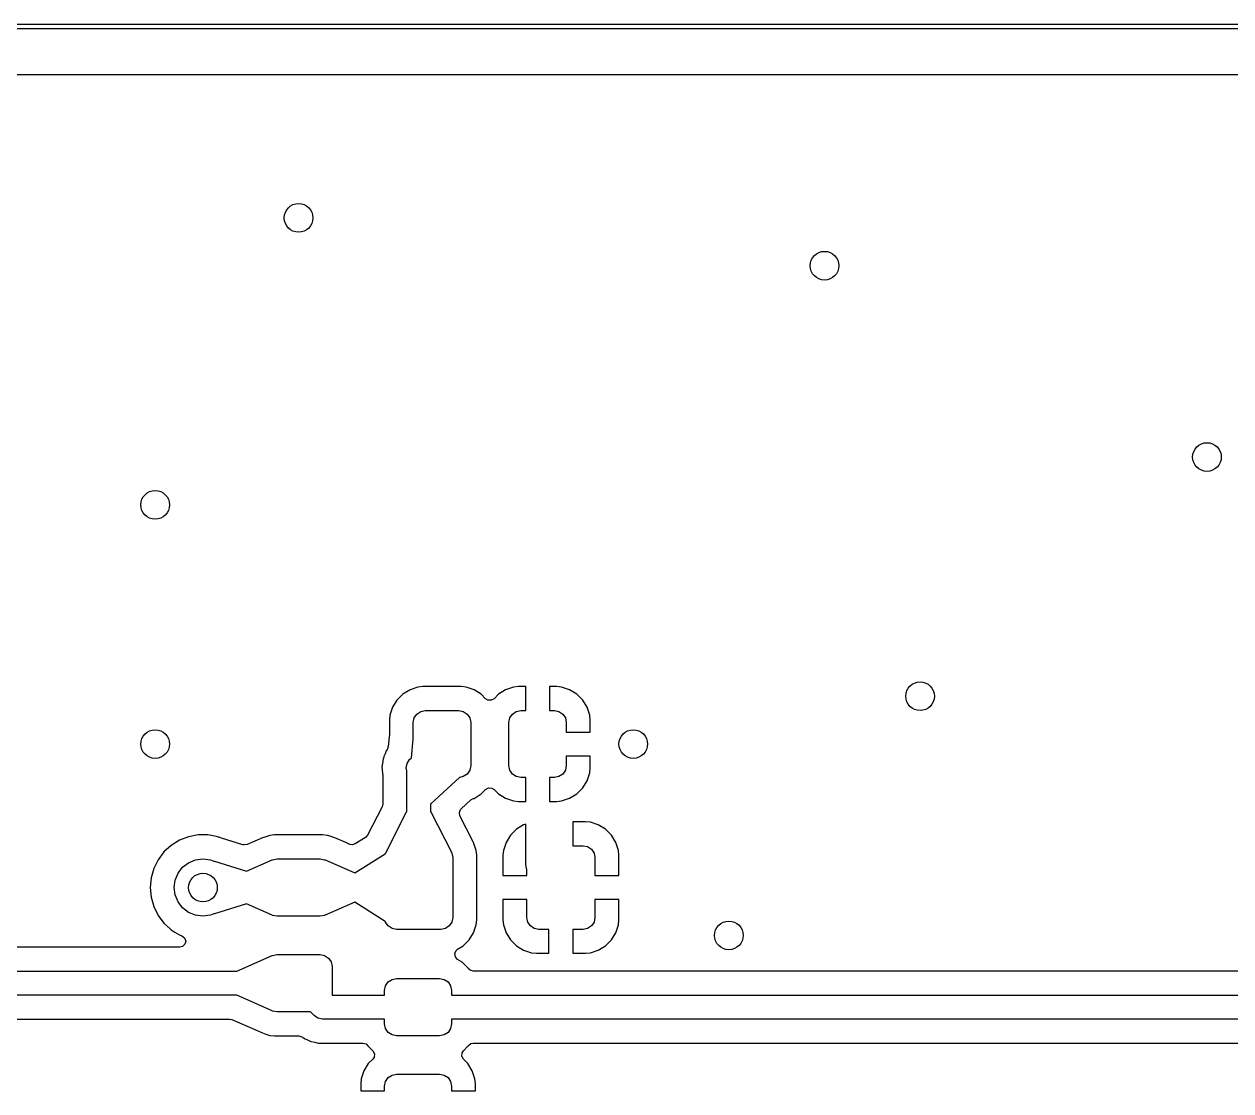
# Model space of a CAD drawing. Extents: x 1.18 to 9.06, y -3.74 to -1.97.
# Drawn here: x 3.987 to 4.98, y -2.844 to -1.967 of the extents above; entities that cross this region are included whole.
import ezdxf

# ---------------------------------------------------------------- set-up
doc = ezdxf.new("R2010")
doc.units = 0
doc.header["$MEASUREMENT"] = 0
doc.layers.add('BLACK', color=7, linetype='CONTINUOUS')

msp = doc.modelspace()

# ---------------------------------------------------------------- linework, layer by layer
at = {"layer": 'BLACK', "linetype": 'CONTINUOUS'}
for p, q in [((1.1811, -1.96654), (9.05512, -1.96654)), ((9.05315, -1.97047), (1.18307, -1.97047)), ((1.22535, -2.00787), (9.01087, -2.00787)), ((4.31091, -2.5122), (4.30436, -2.51438)), ((4.31496, -2.51179), (4.31091, -2.5122)), ((4.31091, -2.5122), (4.31091, -2.5122)), ((4.34646, -2.51179), (4.31496, -2.51179)), ((4.31496, -2.51179), (4.31496, -2.51179)), ((4.3505, -2.5122), (4.34646, -2.51179)), ((4.35706, -2.51438), (4.3505, -2.5122)), ((4.3505, -2.5122), (4.3505, -2.5122)), ((4.38966, -2.51222), (4.38311, -2.5144)), ((4.3937, -2.51181), (4.38966, -2.51222)), ((4.39961, -2.51181), (4.3937, -2.51181)), ((4.3937, -2.51181), (4.3937, -2.51181)), ((4.39961, -2.5315), (4.39961, -2.51181)), ((4.4252, -2.51181), (4.41929, -2.51181)), ((4.41929, -2.51181), (4.41929, -2.5315)), ((4.42924, -2.51222), (4.4252, -2.51181)), ((4.43579, -2.5144), (4.42924, -2.51222)), ((4.42924, -2.51222), (4.42924, -2.51222)), ((4.29359, -2.52289), (4.28997, -2.52877)), ((4.29848, -2.518), (4.29359, -2.52289)), ((4.30436, -2.51438), (4.29848, -2.518)), ((4.30436, -2.51438), (4.30436, -2.51438)), ((4.36294, -2.518), (4.35706, -2.51438)), ((4.36664, -2.5217), (4.36294, -2.518)), ((4.36294, -2.518), (4.36294, -2.518)), ((4.36839, -2.52283), (4.36664, -2.5217)), ((4.37113, -2.52302), (4.36839, -2.52283)), ((4.37354, -2.5217), (4.37113, -2.52302)), ((4.37723, -2.51802), (4.37354, -2.5217)), ((4.38311, -2.5144), (4.37723, -2.51802)), ((4.38311, -2.5144), (4.38311, -2.5144)), ((4.44167, -2.51802), (4.43579, -2.5144)), ((4.43579, -2.5144), (4.43579, -2.5144)), ((4.44655, -2.5229), (4.44167, -2.51802)), ((4.45017, -2.52877), (4.44655, -2.5229)), ((4.2897, -2.52958), (4.2878, -2.53532)), ((4.28997, -2.52877), (4.2897, -2.52958)), ((4.28997, -2.52877), (4.28997, -2.52877)), ((4.30997, -2.53438), (4.31316, -2.53225)), ((4.31316, -2.53225), (4.31693, -2.5315)), ((4.31693, -2.5315), (4.34449, -2.5315)), ((4.34449, -2.5315), (4.34825, -2.53225)), ((4.34825, -2.53225), (4.35145, -2.53438)), ((4.38871, -2.53438), (4.3919, -2.53225)), ((4.3919, -2.53225), (4.39567, -2.5315)), ((4.39567, -2.5315), (4.39961, -2.5315)), ((4.41929, -2.5315), (4.42323, -2.5315)), ((4.42323, -2.5315), (4.42699, -2.53225)), ((4.42699, -2.53225), (4.43019, -2.53438)), ((4.45234, -2.53533), (4.45017, -2.52877)), ((4.45017, -2.52877), (4.45017, -2.52877)), ((4.2878, -2.53532), (4.28738, -2.53937)), ((4.28738, -2.53937), (4.28738, -2.5519)), ((4.2878, -2.53532), (4.2878, -2.53532)), ((4.2878, -2.53532), (4.2878, -2.53532)), ((4.30709, -2.54134), (4.30784, -2.53757)), ((4.30709, -2.55499), (4.30709, -2.54134)), ((4.30784, -2.53757), (4.30997, -2.53438)), ((4.35145, -2.53438), (4.35358, -2.53757)), ((4.35358, -2.53757), (4.35433, -2.54134)), ((4.35433, -2.54134), (4.35433, -2.57677)), ((4.38583, -2.54134), (4.38658, -2.53757)), ((4.38583, -2.57677), (4.38583, -2.54134)), ((4.38658, -2.53757), (4.38871, -2.53438)), ((4.43019, -2.53438), (4.43232, -2.53757)), ((4.43232, -2.53757), (4.43307, -2.54134)), ((4.43307, -2.54134), (4.43307, -2.54921)), ((4.45276, -2.53937), (4.45234, -2.53533)), ((4.45276, -2.54921), (4.45276, -2.53937)), ((4.45276, -2.53937), (4.45276, -2.53937)), ((4.28723, -2.55309), (4.28644, -2.561)), ((4.28724, -2.55308), (4.28723, -2.55309)), ((4.28723, -2.55309), (4.28723, -2.55309)), ((4.28726, -2.55292), (4.28724, -2.55306)), ((4.28724, -2.55306), (4.28724, -2.55308)), ((4.28738, -2.5519), (4.28726, -2.55292)), ((4.28726, -2.55292), (4.28726, -2.55292)), ((4.43307, -2.54921), (4.45276, -2.54921)), ((4.28552, -2.56352), (4.28509, -2.56426)), ((4.2857, -2.56312), (4.28552, -2.56352)), ((4.28574, -2.56307), (4.2857, -2.56312)), ((4.28576, -2.56301), (4.28574, -2.56307)), ((4.28582, -2.56287), (4.28576, -2.56301)), ((4.28644, -2.561), (4.28581, -2.56286)), ((4.28581, -2.56286), (4.28582, -2.56287)), ((4.3055, -2.57034), (4.30704, -2.55508)), ((4.30704, -2.55508), (4.30709, -2.55499)), ((4.2819, -2.57368), (4.28139, -2.57615)), ((4.28192, -2.57354), (4.2819, -2.57368)), ((4.28229, -2.57104), (4.28192, -2.57354)), ((4.28245, -2.57063), (4.28229, -2.57104)), ((4.28229, -2.57104), (4.28229, -2.57104)), ((4.2827, -2.56982), (4.28245, -2.57063)), ((4.28279, -2.56938), (4.2827, -2.56982)), ((4.28385, -2.5671), (4.28279, -2.56938)), ((4.28279, -2.56938), (4.28279, -2.56938)), ((4.28391, -2.56697), (4.28385, -2.5671)), ((4.28484, -2.56462), (4.28391, -2.56697)), ((4.28509, -2.56426), (4.28484, -2.56462)), ((4.30193, -2.57497), (4.30406, -2.57178)), ((4.30406, -2.57178), (4.3055, -2.57034)), ((4.45276, -2.5689), (4.43307, -2.5689)), ((4.43307, -2.5689), (4.43307, -2.57677)), ((4.45276, -2.57874), (4.45276, -2.5689)), ((4.28135, -2.57744), (4.28129, -2.57787)), ((4.28129, -2.57787), (4.28129, -2.57788)), ((4.28129, -2.57788), (4.28151, -2.58039)), ((4.2814, -2.57659), (4.28135, -2.57744)), ((4.28139, -2.57615), (4.28139, -2.57615)), ((4.28139, -2.57615), (4.2814, -2.57659)), ((4.28151, -2.58039), (4.28152, -2.58053)), ((4.28152, -2.58053), (4.28159, -2.58305)), ((4.28159, -2.58305), (4.28159, -2.58305)), ((4.28159, -2.58305), (4.2817, -2.58348)), ((4.2817, -2.58348), (4.28185, -2.58432)), ((4.30118, -2.57874), (4.30193, -2.57497)), ((4.30167, -2.58121), (4.30118, -2.57874)), ((4.30167, -2.61481), (4.30167, -2.58121)), ((4.35358, -2.58054), (4.35145, -2.58373)), ((4.35433, -2.57677), (4.35358, -2.58054)), ((4.38658, -2.58054), (4.38583, -2.57677)), ((4.38871, -2.58373), (4.38658, -2.58054)), ((4.43232, -2.58054), (4.43019, -2.58373)), ((4.43307, -2.57677), (4.43232, -2.58054)), ((4.45017, -2.58934), (4.45234, -2.58278)), ((4.45234, -2.58278), (4.45276, -2.57874)), ((4.45234, -2.58278), (4.45234, -2.58278)), ((4.45276, -2.57874), (4.45276, -2.57874)), ((4.28185, -2.58432), (4.28189, -2.58476)), ((4.28189, -2.58476), (4.28189, -2.58476)), ((4.28189, -2.58476), (4.28191, -2.58504)), ((4.28191, -2.58504), (4.28191, -2.58504)), ((4.28191, -2.58504), (4.28197, -2.58564)), ((4.28197, -2.58564), (4.28197, -2.60531)), ((4.34513, -2.58668), (4.32149, -2.60827)), ((4.34526, -2.58647), (4.34513, -2.58668)), ((4.34825, -2.58586), (4.34526, -2.58646)), ((4.34526, -2.58646), (4.34526, -2.58647)), ((4.35145, -2.58373), (4.34825, -2.58586)), ((4.3919, -2.58586), (4.38871, -2.58373)), ((4.39567, -2.58661), (4.3919, -2.58586)), ((4.39961, -2.58661), (4.39567, -2.58661)), ((4.39961, -2.6063), (4.39961, -2.58661)), ((4.42323, -2.58661), (4.41929, -2.58661)), ((4.41929, -2.58661), (4.41929, -2.6063)), ((4.42699, -2.58586), (4.42323, -2.58661)), ((4.43019, -2.58373), (4.42699, -2.58586)), ((4.44655, -2.59521), (4.45017, -2.58934)), ((4.45017, -2.58934), (4.45017, -2.58934)), ((4.35706, -2.60373), (4.36294, -2.60011)), ((4.36294, -2.60011), (4.36664, -2.59641)), ((4.36664, -2.59641), (4.36905, -2.59509)), ((4.36905, -2.59509), (4.3718, -2.59528)), ((4.3718, -2.59528), (4.37354, -2.59641)), ((4.37354, -2.59641), (4.37723, -2.60009)), ((4.37723, -2.60009), (4.38311, -2.60371)), ((4.43579, -2.60371), (4.44167, -2.60009)), ((4.44167, -2.60009), (4.44655, -2.59521)), ((4.28135, -2.61069), (4.26937, -2.63412)), ((4.28189, -2.60833), (4.28135, -2.61069)), ((4.28186, -2.60663), (4.28185, -2.60692)), ((4.28185, -2.60692), (4.28189, -2.60833)), ((4.2819, -2.60613), (4.28186, -2.60663)), ((4.28191, -2.60602), (4.2819, -2.60613)), ((4.28196, -2.60555), (4.28191, -2.60602)), ((4.28197, -2.60531), (4.28196, -2.60555)), ((4.32149, -2.60827), (4.32136, -2.60832)), ((4.32136, -2.60832), (4.32136, -2.61478)), ((4.34499, -2.61545), (4.34602, -2.6129)), ((4.34602, -2.6129), (4.34655, -2.61233)), ((4.34655, -2.61233), (4.35457, -2.605)), ((4.35457, -2.605), (4.35633, -2.60398)), ((4.35633, -2.60398), (4.35706, -2.60373)), ((4.38311, -2.60371), (4.38311, -2.60371)), ((4.38311, -2.60371), (4.38966, -2.60589)), ((4.38966, -2.60589), (4.38966, -2.60589)), ((4.38966, -2.60589), (4.3937, -2.6063)), ((4.3937, -2.6063), (4.39961, -2.6063)), ((4.39961, -2.6063), (4.39961, -2.6063)), ((4.41929, -2.6063), (4.4252, -2.6063)), ((4.4252, -2.6063), (4.42924, -2.60589)), ((4.4252, -2.6063), (4.4252, -2.6063)), ((4.42924, -2.60589), (4.43579, -2.60371)), ((4.43579, -2.60371), (4.43579, -2.60371)), ((4.28436, -2.6485), (4.30154, -2.61492)), ((4.30154, -2.61492), (4.30167, -2.61481)), ((4.32136, -2.61478), (4.3214, -2.6148)), ((4.3214, -2.6148), (4.32149, -2.61492)), ((4.32149, -2.61492), (4.33867, -2.6485)), ((4.3455, -2.61816), (4.34499, -2.61545)), ((4.35638, -2.63943), (4.3455, -2.61816)), ((4.44882, -2.62303), (4.43848, -2.62303)), ((4.43848, -2.62303), (4.43848, -2.64272)), ((4.45286, -2.62344), (4.44882, -2.62303)), ((4.39199, -2.62924), (4.38711, -2.63412)), ((4.39787, -2.62562), (4.39199, -2.62924)), ((4.39961, -2.62504), (4.39787, -2.62562)), ((4.39787, -2.62562), (4.39787, -2.62562)), ((4.39961, -2.65797), (4.39961, -2.62504)), ((4.45941, -2.62562), (4.45286, -2.62344)), ((4.45286, -2.62344), (4.45286, -2.62344)), ((4.46529, -2.62924), (4.45941, -2.62562)), ((4.45941, -2.62562), (4.45941, -2.62562)), ((4.47017, -2.63412), (4.46529, -2.62924)), ((4.10764, -2.64244), (4.1017, -2.64785)), ((4.11446, -2.63821), (4.10764, -2.64244)), ((4.10764, -2.64244), (4.10764, -2.64244)), ((4.12195, -2.63531), (4.11446, -2.63821)), ((4.11446, -2.63821), (4.11446, -2.63821)), ((4.12984, -2.63384), (4.12195, -2.63531)), ((4.12195, -2.63531), (4.12195, -2.63531)), ((4.12195, -2.63531), (4.12195, -2.63531)), ((4.13787, -2.63384), (4.12984, -2.63384)), ((4.1422, -2.63465), (4.13787, -2.63384)), ((4.14577, -2.63531), (4.1422, -2.63465)), ((4.14735, -2.63593), (4.14577, -2.63531)), ((4.14787, -2.63607), (4.14735, -2.63593)), ((4.14786, -2.63609), (4.14787, -2.63607)), ((4.14925, -2.63648), (4.14786, -2.63609)), ((4.16671, -2.64195), (4.14925, -2.63648)), ((4.16741, -2.64212), (4.16671, -2.64195)), ((4.17013, -2.64176), (4.16741, -2.64212)), ((4.18282, -2.6362), (4.17013, -2.64176)), ((4.18381, -2.63592), (4.18282, -2.6362)), ((4.18393, -2.63589), (4.18381, -2.63592)), ((4.18887, -2.63425), (4.18393, -2.63589)), ((4.19291, -2.63384), (4.18887, -2.63425)), ((4.18887, -2.63425), (4.18887, -2.63425)), ((4.23228, -2.63384), (4.19291, -2.63384)), ((4.19291, -2.63384), (4.19291, -2.63384)), ((4.23633, -2.63425), (4.23228, -2.63384)), ((4.23653, -2.63432), (4.23633, -2.63425)), ((4.23944, -2.63528), (4.23653, -2.63432)), ((4.23986, -2.63541), (4.23944, -2.63528)), ((4.24238, -2.6362), (4.23986, -2.63541)), ((4.25144, -2.64018), (4.24238, -2.6362)), ((4.25359, -2.64112), (4.25144, -2.64018)), ((4.25475, -2.64163), (4.25359, -2.64112)), ((4.25668, -2.64204), (4.25475, -2.64163)), ((4.25933, -2.64128), (4.25668, -2.64204)), ((4.26763, -2.63602), (4.25933, -2.64128)), ((4.26937, -2.63412), (4.26763, -2.63602)), ((4.35647, -2.63959), (4.35638, -2.63943)), ((4.35648, -2.63959), (4.35647, -2.63959)), ((4.35667, -2.63996), (4.35648, -2.63959)), ((4.35669, -2.63999), (4.35667, -2.63996)), ((4.35886, -2.64654), (4.35669, -2.63999)), ((4.38349, -2.64), (4.38132, -2.64655)), ((4.38711, -2.63412), (4.38349, -2.64)), ((4.38349, -2.64), (4.38349, -2.64)), ((4.43848, -2.64272), (4.44685, -2.64272)), ((4.44685, -2.64272), (4.45062, -2.64347)), ((4.47379, -2.64), (4.47017, -2.63412)), ((4.47596, -2.64655), (4.47379, -2.64)), ((4.47379, -2.64), (4.47379, -2.64)), ((4.1017, -2.64785), (4.09686, -2.65426)), ((4.25884, -2.66515), (4.28383, -2.64931)), ((4.28383, -2.64931), (4.28412, -2.64926)), ((4.28412, -2.64926), (4.28421, -2.64879)), ((4.28421, -2.64879), (4.28434, -2.64861)), ((4.28434, -2.64861), (4.28436, -2.6485)), ((4.33867, -2.6485), (4.33867, -2.64858)), ((4.33867, -2.64858), (4.33882, -2.64879)), ((4.33882, -2.64879), (4.33957, -2.65256)), ((4.33957, -2.65256), (4.33957, -2.70177)), ((4.35927, -2.65059), (4.35886, -2.64654)), ((4.35927, -2.66732), (4.35927, -2.65059)), ((4.38132, -2.64655), (4.38091, -2.65059)), ((4.38091, -2.65059), (4.38091, -2.66732)), ((4.38132, -2.64655), (4.38132, -2.64655)), ((4.45062, -2.64347), (4.45381, -2.6456)), ((4.45381, -2.6456), (4.45594, -2.64879)), ((4.45594, -2.64879), (4.45669, -2.65256)), ((4.45669, -2.65256), (4.45669, -2.66732)), ((4.47638, -2.65059), (4.47596, -2.64655)), ((4.47596, -2.64655), (4.47596, -2.64655)), ((4.47638, -2.66732), (4.47638, -2.65059)), ((4.47638, -2.65059), (4.47638, -2.65059)), ((4.09328, -2.66145), (4.09109, -2.66917)), ((4.09686, -2.65426), (4.09328, -2.66145)), ((4.09328, -2.66145), (4.09328, -2.66145)), ((4.1134, -2.66535), (4.11715, -2.66046)), ((4.11715, -2.66046), (4.12205, -2.65671)), ((4.12205, -2.65671), (4.12774, -2.65435)), ((4.12774, -2.65435), (4.13386, -2.65354)), ((4.13386, -2.65354), (4.13997, -2.65435)), ((4.13997, -2.65435), (4.1429, -2.65556)), ((4.1429, -2.65556), (4.14299, -2.65548)), ((4.14299, -2.65548), (4.1433, -2.65547)), ((4.1433, -2.65547), (4.16962, -2.66372)), ((4.16962, -2.66372), (4.19082, -2.65442)), ((4.19082, -2.65442), (4.19092, -2.65442)), ((4.19092, -2.65442), (4.19112, -2.65429)), ((4.19112, -2.65429), (4.19488, -2.65354)), ((4.19488, -2.65354), (4.23031, -2.65354)), ((4.23031, -2.65354), (4.23408, -2.65429)), ((4.23408, -2.65429), (4.23424, -2.6544)), ((4.23424, -2.6544), (4.23438, -2.65442)), ((4.23438, -2.65442), (4.25884, -2.66515)), ((4.40036, -2.66174), (4.39961, -2.65797)), ((4.40059, -2.66209), (4.40036, -2.66174)), ((4.40059, -2.66732), (4.40059, -2.66209)), ((4.09109, -2.66917), (4.09035, -2.67717)), ((4.11024, -2.67717), (4.11104, -2.67105)), ((4.11104, -2.67105), (4.1134, -2.66535)), ((4.35927, -2.68701), (4.35927, -2.66732)), ((4.38091, -2.66732), (4.40059, -2.66732)), ((4.45669, -2.66732), (4.47638, -2.66732)), ((4.09035, -2.67717), (4.09035, -2.67717)), ((4.09035, -2.67717), (4.09109, -2.68516)), ((4.11104, -2.68328), (4.11024, -2.67717)), ((4.09109, -2.68516), (4.09328, -2.69288)), ((4.09328, -2.69288), (4.09328, -2.69288)), ((4.09328, -2.69288), (4.09686, -2.70007)), ((4.1134, -2.68898), (4.11104, -2.68328)), ((4.11715, -2.69387), (4.1134, -2.68898)), ((4.16962, -2.69061), (4.1433, -2.69886)), ((4.19082, -2.69991), (4.16962, -2.69061)), ((4.25884, -2.68918), (4.23438, -2.69991)), ((4.28383, -2.70502), (4.25884, -2.68918)), ((4.35927, -2.70374), (4.35927, -2.68701)), ((4.40059, -2.68701), (4.38091, -2.68701)), ((4.38091, -2.68701), (4.38091, -2.70374)), ((4.40059, -2.70177), (4.40059, -2.68701)), ((4.47638, -2.68701), (4.45669, -2.68701)), ((4.45669, -2.68701), (4.45669, -2.70177)), ((4.47638, -2.70374), (4.47638, -2.68701)), ((4.09686, -2.70007), (4.1017, -2.70648)), ((4.12205, -2.69762), (4.11715, -2.69387)), ((4.12774, -2.69998), (4.12205, -2.69762)), ((4.13386, -2.70079), (4.12774, -2.69998)), ((4.13997, -2.69998), (4.13386, -2.70079)), ((4.14289, -2.69877), (4.13997, -2.69998)), ((4.14295, -2.69883), (4.14289, -2.69877)), ((4.1433, -2.69886), (4.14295, -2.69883)), ((4.19096, -2.69994), (4.19082, -2.69991)), ((4.19112, -2.70004), (4.19096, -2.69994)), ((4.19488, -2.70079), (4.19112, -2.70004)), ((4.23031, -2.70079), (4.19488, -2.70079)), ((4.23408, -2.70004), (4.23031, -2.70079)), ((4.23427, -2.69991), (4.23408, -2.70004)), ((4.23438, -2.69991), (4.23427, -2.69991)), ((4.33957, -2.70177), (4.33882, -2.70554)), ((4.40134, -2.70554), (4.40059, -2.70177)), ((4.45669, -2.70177), (4.45594, -2.70554)), ((4.1017, -2.70648), (4.10684, -2.71117)), ((4.10684, -2.71117), (4.10757, -2.71183)), ((4.10757, -2.71183), (4.10764, -2.71189)), ((4.10764, -2.71189), (4.10764, -2.71189)), ((4.10764, -2.71189), (4.11068, -2.71378)), ((4.28409, -2.70509), (4.28383, -2.70502)), ((4.28412, -2.70507), (4.28409, -2.70509)), ((4.28421, -2.70554), (4.28412, -2.70507)), ((4.28635, -2.70873), (4.28421, -2.70554)), ((4.28954, -2.71086), (4.28635, -2.70873)), ((4.29331, -2.71161), (4.28954, -2.71086)), ((4.32972, -2.71161), (4.29331, -2.71161)), ((4.33349, -2.71086), (4.32972, -2.71161)), ((4.33668, -2.70873), (4.33349, -2.71086)), ((4.33882, -2.70554), (4.33668, -2.70873)), ((4.35669, -2.71434), (4.35886, -2.70779)), ((4.35886, -2.70779), (4.35927, -2.70374)), ((4.38091, -2.70374), (4.38132, -2.70778)), ((4.38132, -2.70778), (4.38132, -2.70778)), ((4.38132, -2.70778), (4.38349, -2.71434)), ((4.40347, -2.70873), (4.40134, -2.70554)), ((4.40667, -2.71086), (4.40347, -2.70873)), ((4.41043, -2.71161), (4.40667, -2.71086)), ((4.4188, -2.71161), (4.41043, -2.71161)), ((4.4188, -2.7313), (4.4188, -2.71161)), ((4.44685, -2.71161), (4.43848, -2.71161)), ((4.43848, -2.71161), (4.43848, -2.7313)), ((4.45062, -2.71086), (4.44685, -2.71161)), ((4.45381, -2.70873), (4.45062, -2.71086)), ((4.45594, -2.70554), (4.45381, -2.70873)), ((4.47379, -2.71434), (4.47596, -2.70778)), ((4.47596, -2.70778), (4.47638, -2.70374)), ((4.47596, -2.70778), (4.47596, -2.70778)), ((4.47638, -2.70374), (4.47638, -2.70374)), ((4.11068, -2.71378), (4.11446, -2.71612)), ((4.11446, -2.71612), (4.1164, -2.71687)), ((4.1164, -2.71687), (4.11655, -2.71692)), ((4.11655, -2.71692), (4.11873, -2.7186)), ((4.11873, -2.7186), (4.11966, -2.72119)), ((4.11966, -2.72119), (4.11904, -2.72387)), ((4.34818, -2.72511), (4.35306, -2.72022)), ((4.35306, -2.72022), (4.35669, -2.71434)), ((4.38349, -2.71434), (4.38349, -2.71434)), ((4.38349, -2.71434), (4.38711, -2.72021)), ((4.38711, -2.72021), (4.39199, -2.72509)), ((4.46529, -2.72509), (4.47017, -2.72021)), ((4.47017, -2.72021), (4.47379, -2.71434)), ((4.47379, -2.71434), (4.47379, -2.71434)), ((4.11479, -2.72636), (3.75923, -2.72636)), ((4.11707, -2.72579), (4.11479, -2.72636)), ((4.11904, -2.72387), (4.11707, -2.72579)), ((4.19112, -2.73303), (4.19488, -2.73228)), ((4.19488, -2.73228), (4.23031, -2.73228)), ((4.23031, -2.73228), (4.23408, -2.73303)), ((4.3413, -2.73149), (4.3424, -2.72897)), ((4.34174, -2.7342), (4.3413, -2.73149)), ((4.3424, -2.72897), (4.34358, -2.72794)), ((4.34358, -2.72794), (4.34818, -2.72511)), ((4.39199, -2.72509), (4.39787, -2.72871)), ((4.39787, -2.72871), (4.39787, -2.72871)), ((4.39787, -2.72871), (4.40442, -2.73089)), ((4.40442, -2.73089), (4.40442, -2.73089)), ((4.40442, -2.73089), (4.40847, -2.7313)), ((4.40847, -2.7313), (4.40847, -2.7313)), ((4.40847, -2.7313), (4.4188, -2.7313)), ((4.43848, -2.7313), (4.44882, -2.7313)), ((4.44882, -2.7313), (4.45286, -2.73089)), ((4.44882, -2.7313), (4.44882, -2.7313)), ((4.45286, -2.73089), (4.45941, -2.72871)), ((4.45286, -2.73089), (4.45286, -2.73089)), ((4.45941, -2.72871), (4.46529, -2.72509)), ((4.45941, -2.72871), (4.45941, -2.72871)), ((4.16169, -2.74594), (4.19082, -2.73316)), ((4.19082, -2.73316), (4.19092, -2.73316)), ((4.19092, -2.73316), (4.19112, -2.73303)), ((4.23408, -2.73303), (4.23727, -2.73517)), ((4.23727, -2.73517), (4.23941, -2.73836)), ((4.23941, -2.73836), (4.24016, -2.74213)), ((4.24016, -2.74213), (4.24016, -2.76575)), ((4.34358, -2.73625), (4.34174, -2.7342)), ((4.34719, -2.73848), (4.34358, -2.73625)), ((4.35208, -2.74336), (4.34719, -2.73848)), ((4.34719, -2.73848), (4.34719, -2.73848)), ((3.64173, -2.74606), (4.16154, -2.74606)), ((4.16154, -2.74606), (4.16155, -2.74604)), ((4.16155, -2.74604), (4.16169, -2.74594)), ((4.28954, -2.75272), (4.29331, -2.75197)), ((4.29331, -2.75197), (4.32874, -2.75197)), ((4.32874, -2.75197), (4.33251, -2.75272)), ((4.3523, -2.74372), (4.35208, -2.74336)), ((4.35382, -2.74527), (4.3523, -2.74372)), ((4.35646, -2.74604), (4.35382, -2.74527)), ((5.18211, -2.74604), (4.35646, -2.74604)), ((4.28346, -2.76181), (4.28421, -2.75804)), ((4.28346, -2.76575), (4.28346, -2.76181)), ((4.28421, -2.75804), (4.28635, -2.75485)), ((4.28635, -2.75485), (4.28954, -2.75272)), ((4.33251, -2.75272), (4.3357, -2.75485)), ((4.3357, -2.75485), (4.33783, -2.75804)), ((4.33783, -2.75804), (4.33858, -2.76181)), ((4.33858, -2.76181), (4.33858, -2.76575)), ((4.16158, -2.76575), (3.64173, -2.76575)), ((4.16169, -2.76587), (4.16158, -2.76575)), ((4.19082, -2.77865), (4.16169, -2.76587)), ((4.24016, -2.76575), (4.28346, -2.76575)), ((4.33858, -2.76575), (5.20669, -2.76575)), ((4.19096, -2.77868), (4.19082, -2.77865)), ((4.19112, -2.77878), (4.19096, -2.77868)), ((4.19488, -2.77953), (4.19112, -2.77878)), ((4.2223, -2.77953), (4.19488, -2.77953)), ((4.22532, -2.78255), (4.2223, -2.77953)), ((3.75923, -2.78545), (4.15577, -2.78545)), ((4.15577, -2.78545), (4.15773, -2.78586)), ((4.15773, -2.78586), (4.18282, -2.79687)), ((4.22852, -2.78468), (4.22532, -2.78255)), ((4.23228, -2.78543), (4.22852, -2.78468)), ((4.28346, -2.78543), (4.23228, -2.78543)), ((4.23228, -2.78543), (4.23228, -2.78543)), ((4.28346, -2.78937), (4.28346, -2.78543)), ((4.28421, -2.79314), (4.28346, -2.78937)), ((4.33858, -2.78937), (4.33783, -2.79314)), ((5.21246, -2.78543), (4.33858, -2.78543)), ((4.33858, -2.78543), (4.33858, -2.78937)), ((4.18282, -2.79687), (4.18575, -2.79779)), ((4.18575, -2.79779), (4.18887, -2.79882)), ((4.18887, -2.79882), (4.19291, -2.79923)), ((4.19291, -2.79923), (4.21271, -2.79923)), ((4.21271, -2.79923), (4.21535, -2.80001)), ((4.21535, -2.80001), (4.21585, -2.80037)), ((4.21585, -2.80037), (4.21594, -2.80044)), ((4.21594, -2.80044), (4.21594, -2.80044)), ((4.21594, -2.80044), (4.21617, -2.8006)), ((4.21617, -2.8006), (4.21617, -2.8006)), ((4.21617, -2.8006), (4.21642, -2.80076)), ((4.21642, -2.80076), (4.21642, -2.80076)), ((4.21642, -2.80076), (4.21667, -2.80091)), ((4.21667, -2.80091), (4.21667, -2.80091)), ((4.21667, -2.80091), (4.21804, -2.80155)), ((4.21804, -2.80155), (4.21941, -2.80219)), ((4.21941, -2.80219), (4.22211, -2.80354)), ((4.28635, -2.79633), (4.28421, -2.79314)), ((4.28954, -2.79846), (4.28635, -2.79633)), ((4.29331, -2.79921), (4.28954, -2.79846)), ((4.32874, -2.79921), (4.29331, -2.79921)), ((4.33251, -2.79846), (4.32874, -2.79921)), ((4.3357, -2.79633), (4.33251, -2.79846)), ((4.33783, -2.79314), (4.3357, -2.79633)), ((4.22211, -2.80354), (4.22211, -2.80354)), ((4.22211, -2.80354), (4.22211, -2.80354)), ((4.22211, -2.80354), (4.22238, -2.80364)), ((4.22238, -2.80364), (4.22238, -2.80364)), ((4.22238, -2.80364), (4.22266, -2.80374)), ((4.22266, -2.80374), (4.22266, -2.80374)), ((4.22266, -2.80374), (4.22293, -2.80383)), ((4.22293, -2.80383), (4.22293, -2.80383)), ((4.22293, -2.80383), (4.22293, -2.80383)), ((4.22293, -2.80383), (4.22293, -2.80383)), ((4.22293, -2.80383), (4.22589, -2.80444)), ((4.22589, -2.80444), (4.22883, -2.80514)), ((4.22883, -2.80514), (4.22883, -2.80514)), ((4.22883, -2.80514), (4.22883, -2.80514)), ((4.22883, -2.80514), (4.22911, -2.80517)), ((4.22911, -2.80517), (4.22911, -2.80517)), ((4.22911, -2.80517), (4.22941, -2.8052)), ((4.22941, -2.8052), (4.22941, -2.8052)), ((4.22941, -2.8052), (4.22969, -2.80523)), ((4.22969, -2.80523), (4.23271, -2.80514)), ((4.22969, -2.80523), (4.22969, -2.80523)), ((4.22969, -2.80523), (4.22969, -2.80523)), ((4.23271, -2.80514), (4.26559, -2.80514)), ((4.26559, -2.80514), (4.26823, -2.80591)), ((4.26823, -2.80591), (4.26975, -2.80746)), ((4.26975, -2.80746), (4.26997, -2.80782)), ((4.26997, -2.80782), (4.27367, -2.81152)), ((4.27367, -2.81152), (4.27499, -2.81394)), ((4.34725, -2.81327), (4.34837, -2.81152)), ((4.34837, -2.81152), (4.35208, -2.80782)), ((4.35208, -2.80782), (4.3523, -2.80746)), ((4.3523, -2.80746), (4.35435, -2.80562)), ((4.35435, -2.80562), (4.35646, -2.80514)), ((4.35646, -2.80514), (5.20227, -2.80514)), ((4.26999, -2.82211), (4.26636, -2.82799)), ((4.27367, -2.81843), (4.26999, -2.82211)), ((4.2748, -2.81668), (4.27367, -2.81843)), ((4.27499, -2.81394), (4.2748, -2.81668)), ((4.34706, -2.81601), (4.34725, -2.81327)), ((4.34837, -2.81843), (4.34706, -2.81601)), ((4.35206, -2.82211), (4.34837, -2.81843)), ((4.35568, -2.82799), (4.35206, -2.82211)), ((4.26636, -2.82799), (4.26419, -2.83454)), ((4.26636, -2.82799), (4.26636, -2.82799)), ((4.28635, -2.83359), (4.28954, -2.83146)), ((4.28954, -2.83146), (4.29331, -2.83071)), ((4.29331, -2.83071), (4.32874, -2.83071)), ((4.32874, -2.83071), (4.33251, -2.83146)), ((4.33251, -2.83146), (4.3357, -2.83359)), ((4.35785, -2.83454), (4.35568, -2.82799)), ((4.35568, -2.82799), (4.35568, -2.82799)), ((4.26419, -2.83454), (4.26378, -2.83858)), ((4.26378, -2.83858), (4.26378, -2.84449)), ((4.26419, -2.83454), (4.26419, -2.83454)), ((4.28346, -2.84055), (4.28421, -2.83678)), ((4.28346, -2.84449), (4.28346, -2.84055)), ((4.28421, -2.83678), (4.28635, -2.83359)), ((4.3357, -2.83359), (4.33783, -2.83678)), ((4.33783, -2.83678), (4.33858, -2.84055)), ((4.33858, -2.84055), (4.33858, -2.84449)), ((4.35827, -2.83858), (4.35785, -2.83454)), ((4.35827, -2.84449), (4.35827, -2.83858)), ((4.35827, -2.83858), (4.35827, -2.83858)), ((4.26378, -2.84449), (4.28346, -2.84449)), ((4.33858, -2.84449), (4.35827, -2.84449))]:
    msp.add_line(p, q, dxfattribs=at)
at = {"layer": 'BLACK'}
for centre in [(4.2126, -2.12598), (4.64567, -2.16535), (4.96063, -2.32283), (4.09449, -2.3622), (4.72441, -2.51969), (4.09449, -2.55906), (4.48819, -2.55906), (4.13386, -2.67717), (4.56693, -2.71654)]:
    msp.add_circle(centre, 0.01181, dxfattribs=at)

doc.saveas('drawing.dxf')
